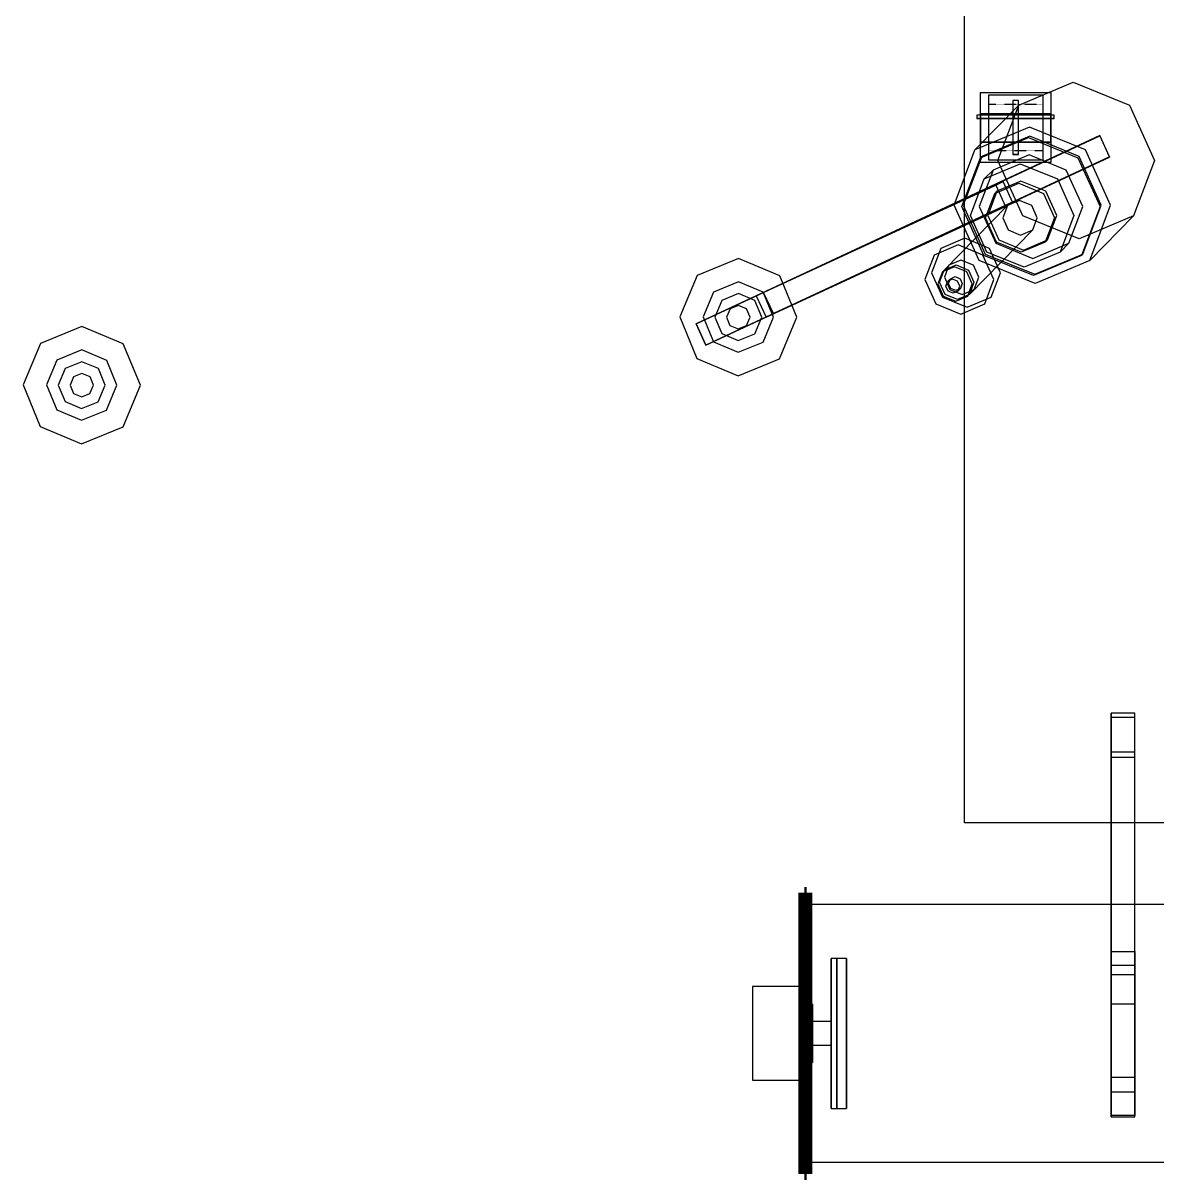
# Model space of a CAD drawing. Header units: inches. Extents: x -4812 to 4100, y -5780 to 4596.
# Drawn here: x -4812 to 25, y -5780 to -844 of the extents above; entities that cross this region are included whole.
import ezdxf

# ---------------------------------------------------------------- set-up
doc = ezdxf.new("R2010")
doc.units = ezdxf.units.IN
doc.header["$MEASUREMENT"] = 0
doc.linetypes.add('dashed', pattern=[0.472727, 0.136364, -0.1, 0.136364, -0.1])
doc.linetypes.add('solid', pattern=[0.3, 0.1, 0.1, 0.1])
doc.layers.add('1_41EA_UMB_TCE_GSUT', color=7, linetype='Continuous')

# ---------------------------------------------------------------- blocks, each defined once
blk = doc.blocks.new('AUTOMATION TEST COMPONENT')
at = {"layer": '1_41EA_UMB_TCE_GSUT', "color": 1, "linetype": 'solid'}
for p, q in [((-795.9, -4255.7), (-795.9, 4066.3)), ((-795.9, -4255.7), (-795.9, 4066.3)), ((-564.1, -1194.5), (-331.8, -1096.8)), ((-331.8, -1096.8), (-92.1, -1194.5)), ((-727.4, -1439.6), (-727.4, -1139.6)), ((-727.4, -1139.6), (-427.4, -1139.6)), ((-727.4, -1439.6), (-727.4, -1139.6)), ((-727.4, -1139.6), (-427.4, -1139.6)), ((-692.4, -1429.6), (-692.4, -1149.6)), ((-692.4, -1149.6), (-462.4, -1149.6)), ((-692.4, -1429.6), (-692.4, -1149.6)), ((-692.4, -1149.6), (-462.4, -1149.6)), ((-590.4, -1174.6), (-590.4, -1404.6)), ((-565.4, -1174.6), (-590.4, -1174.6)), ((-565.4, -1174.6), (-590.4, -1174.6)), ((-565.4, -1404.6), (-565.4, -1174.6)), ((-462.4, -1149.6), (-462.4, -1429.6)), ((-462.4, -1149.6), (-462.4, -1429.6)), ((-427.4, -1139.6), (-427.4, -1439.6)), ((-427.4, -1139.6), (-427.4, -1439.6)), ((-751.4, -1385.3), (-564.1, -1194.5)), ((-727.9, -1231.6), (-727.9, -1351.6)), ((-427.9, -1231.6), (-727.9, -1231.6)), ((-427.9, -1231.6), (-727.9, -1231.6)), ((-653.1, -1430.5), (-564.1, -1194.5)), ((-427.9, -1351.6), (-427.9, -1231.6)), ((-92.1, -1194.5), (14.4, -1430.5)), ((-742.9, -1236.6), (-742.9, -1251.6)), ((-412.9, -1236.6), (-742.9, -1236.6)), ((-412.9, -1236.6), (-742.9, -1236.6)), ((-742.9, -1251.6), (-412.9, -1251.6)), ((-412.9, -1251.6), (-742.9, -1251.6)), ((-412.9, -1251.6), (-412.9, -1236.6)), ((-219, -1324), (-1941, -2127)), ((-1941, -2127.9), (-219, -1325)), ((-519.1, -1287.6), (-751.4, -1385.3)), ((-517.6, -1326.9), (-722.6, -1413.1)), ((-279.4, -1385.3), (-519.1, -1287.6)), ((-306.1, -1413.1), (-517.6, -1326.9)), ((-176.8, -1414.7), (-219, -1324)), ((-219, -1325), (-219, -1324)), ((-219, -1325), (-176.8, -1415.6)), ((-728.2, -1418.8), (-523.2, -1332.6)), ((-727.9, -1351.6), (-427.9, -1351.6)), ((-427.9, -1351.6), (-727.9, -1351.6)), ((-523.2, -1332.6), (-311.8, -1418.8)), ((-176.8, -1414.7), (-1898.8, -2217.6)), ((-1898.8, -2218.5), (-176.8, -1415.6)), ((-840.4, -1621.3), (-751.4, -1385.3)), ((-806.8, -1627.1), (-728.2, -1418.8)), ((-722.6, -1413.1), (-801.1, -1621.3)), ((-722.6, -1413.1), (-728.2, -1418.8)), ((-462.4, -1429.6), (-692.4, -1429.6)), ((-462.4, -1429.6), (-692.4, -1429.6)), ((-520.5, -1406.2), (-674.2, -1470.9)), ((-546.6, -1666.5), (-653.1, -1430.5)), ((-590.4, -1404.6), (-565.4, -1404.6)), ((-565.4, -1404.6), (-590.4, -1404.6)), ((-361.9, -1470.9), (-520.5, -1406.2)), ((-311.8, -1418.8), (-217.8, -1627.1)), ((-212.2, -1621.3), (-306.1, -1413.1)), ((-172.9, -1621.3), (-279.4, -1385.3)), ((-176.8, -1415.6), (-176.8, -1414.7)), ((14.4, -1430.5), (-74.6, -1666.5)), ((-674.2, -1470.9), (-733.1, -1627.1)), ((-427.4, -1439.6), (-727.4, -1439.6)), ((-427.4, -1439.6), (-727.4, -1439.6)), ((-711.7, -1509), (-557.9, -1444.4)), ((-674.2, -1470.9), (-711.7, -1509)), ((-557.9, -1444.4), (-399.4, -1509)), ((-291.4, -1627.1), (-361.9, -1470.9)), ((-631.6, -1520.4), (-1653.6, -1993)), ((-770.6, -1665.2), (-711.7, -1509)), ((-667.1, -1570.6), (-564.6, -1527.5)), ((-662.6, -1535.7), (-631.6, -1520.4)), ((-555.2, -1518), (-657.7, -1561.1)), ((-589.4, -1611), (-631.6, -1520.4)), ((-564.6, -1527.5), (-458.8, -1570.6)), ((-449.5, -1561.1), (-555.2, -1518)), ((-399.4, -1509), (-328.9, -1665.2)), ((-1684.6, -2008.3), (-662.6, -1535.7)), ((-706.3, -1674.8), (-667.1, -1570.6)), ((-657.7, -1561.1), (-697, -1665.2)), ((-657.7, -1561.1), (-667.1, -1570.6)), ((-662.6, -1535.7), (-620.4, -1626.3)), ((-458.8, -1570.6), (-411.9, -1674.8)), ((-402.5, -1665.2), (-449.5, -1561.1)), ((-1642.4, -2099), (-620.4, -1626.3)), ((-589.4, -1611), (-1611.4, -2083.6)), ((-613.1, -1622.7), (-883, -1897.6)), ((-733.9, -1857.3), (-840.4, -1621.3)), ((-712.8, -1835.3), (-806.8, -1627.1)), ((-801.1, -1621.3), (-707.2, -1829.6)), ((-733.1, -1627.1), (-662.7, -1783.2)), ((-613.1, -1622.7), (-632.7, -1674.8)), ((-620.4, -1626.3), (-589.4, -1611)), ((-561.8, -1601.1), (-613.1, -1622.7)), ((-509, -1622.7), (-561.8, -1601.1)), ((-485.5, -1674.8), (-509, -1622.7)), ((-350.3, -1783.2), (-291.4, -1627.1)), ((-217.8, -1627.1), (-296.3, -1835.3)), ((-290.7, -1829.6), (-212.2, -1621.3)), ((-261.9, -1857.3), (-172.9, -1621.3)), ((-700.1, -1821.4), (-770.6, -1665.2)), ((-659.4, -1778.9), (-706.3, -1674.8)), ((-697, -1665.2), (-650, -1769.3)), ((-632.7, -1674.8), (-609.2, -1726.8)), ((-307, -1764.3), (-546.6, -1666.5)), ((-505.1, -1726.8), (-485.5, -1674.8)), ((-411.9, -1674.8), (-451.1, -1778.9)), ((-441.8, -1769.3), (-402.5, -1665.2)), ((-328.9, -1665.2), (-387.8, -1821.4)), ((-74.6, -1666.5), (-307, -1764.3)), ((-74.6, -1666.5), (-261.9, -1857.3)), ((-505.1, -1726.8), (-775, -2001.8)), ((-609.2, -1726.8), (-556.4, -1748.4)), ((-556.4, -1748.4), (-505.1, -1726.8)), ((-795, -1762.2), (-897.5, -1805.3)), ((-689.2, -1805.3), (-795, -1762.2)), ((-650, -1769.3), (-544.3, -1812.5)), ((-544.3, -1812.5), (-441.8, -1769.3)), ((-441.8, -1769.3), (-451.1, -1778.9)), ((-897.5, -1805.3), (-936.7, -1909.5)), ((-823, -1790.8), (-925.6, -1834)), ((-717.3, -1834), (-823, -1790.8)), ((-541.5, -1886.1), (-700.1, -1821.4)), ((-642.2, -1909.5), (-689.2, -1805.3)), ((-662.7, -1783.2), (-504.1, -1847.9)), ((-553.6, -1822), (-659.4, -1778.9)), ((-451.1, -1778.9), (-553.6, -1822)), ((-387.8, -1821.4), (-541.5, -1886.1)), ((-504.1, -1847.9), (-350.3, -1783.2)), ((-350.3, -1783.2), (-387.8, -1821.4)), ((-1760.1, -1848.5), (-1937.1, -1921.1)), ((-1583.6, -1922.4), (-1760.1, -1848.5)), ((-925.6, -1834), (-964.8, -1938.1)), ((-811, -1854.9), (-862.2, -1876.5)), ((-758.1, -1876.5), (-811, -1854.9)), ((-494.3, -1955.1), (-733.9, -1857.3)), ((-670.3, -1938.1), (-717.3, -1834)), ((-501.4, -1921.6), (-712.8, -1835.3)), ((-707.2, -1829.6), (-495.7, -1915.8)), ((-296.3, -1835.3), (-501.4, -1921.6)), ((-495.7, -1915.8), (-290.7, -1829.6)), ((-261.9, -1857.3), (-494.3, -1955.1)), ((-290.7, -1829.6), (-296.3, -1835.3)), ((-1937.1, -1921.1), (-2011, -2097.7)), ((-1511, -2099.4), (-1583.6, -1922.4)), ((-936.7, -1909.5), (-889.7, -2013.6)), ((-890.3, -1905.1), (-909.9, -1957.2)), ((-902.6, -1949.7), (-883, -1897.6)), ((-839, -1883.5), (-890.3, -1905.1)), ((-883, -1897.6), (-831.7, -1876.1)), ((-862.2, -1876.5), (-881.8, -1928.5)), ((-786.2, -1905.1), (-839, -1883.5)), ((-831.7, -1876.1), (-778.9, -1897.6)), ((-762.7, -1957.2), (-786.2, -1905.1)), ((-778.9, -1897.6), (-755.4, -1949.7)), ((-734.6, -1928.5), (-758.1, -1876.5)), ((-681.5, -2013.6), (-642.2, -1909.5)), ((-1760.5, -1948.5), (-1866.7, -1992.1)), ((-1654.5, -1992.8), (-1760.5, -1948.5)), ((-964.8, -1938.1), (-917.8, -2042.2)), ((-909.9, -1957.2), (-886.4, -2009.2)), ((-879.1, -2001.8), (-902.6, -1949.7)), ((-881.8, -1928.5), (-858.4, -1980.6)), ((-875.1, -1966.7), (-867.3, -1945.9)), ((-865.7, -1987.5), (-875.1, -1966.7)), ((-867.3, -1945.9), (-856.2, -1934.6)), ((-846.8, -1937.3), (-867.3, -1945.9)), ((-864.1, -1955.4), (-856.2, -1934.6)), ((-854.7, -1976.3), (-864.1, -1955.4)), ((-856.2, -1934.6), (-835.7, -1926)), ((-825.6, -1945.9), (-846.8, -1937.3)), ((-835.7, -1926), (-814.6, -1934.6)), ((-816.2, -1966.7), (-825.6, -1945.9)), ((-824.1, -1987.5), (-816.2, -1966.7)), ((-814.6, -1934.6), (-805.2, -1955.4)), ((-805.2, -1955.4), (-813, -1976.3)), ((-782.3, -2009.2), (-762.7, -1957.2)), ((-755.4, -1949.7), (-775, -2001.8)), ((-754.2, -1980.6), (-734.6, -1928.5)), ((-709.6, -2042.2), (-670.3, -1938.1)), ((-1866.7, -1992.1), (-1911, -2098)), ((-1760.6, -1998.5), (-1831.4, -2027.6)), ((-1760.6, -1998.5), (-1831.4, -2027.6)), ((-1690, -2028.1), (-1760.6, -1998.5)), ((-1690, -2028.1), (-1760.6, -1998.5)), ((-1653.6, -1993), (-1684.6, -2008.3)), ((-1684.6, -2008.3), (-1642.4, -2099)), ((-1611, -2099.1), (-1654.5, -1992.8)), ((-1611.4, -2083.6), (-1653.6, -1993)), ((-889.7, -2013.6), (-784, -2056.7)), ((-886.4, -2009.2), (-833.6, -2030.8)), ((-826.3, -2023.3), (-879.1, -2001.8)), ((-844.6, -1996.2), (-865.7, -1987.5)), ((-858.4, -1980.6), (-805.5, -2002.2)), ((-833.5, -1984.9), (-854.7, -1976.3)), ((-824.1, -1987.5), (-844.6, -1996.2)), ((-833.6, -2030.8), (-782.3, -2009.2)), ((-813, -1976.3), (-833.5, -1984.9)), ((-775, -2001.8), (-826.3, -2023.3)), ((-813, -1976.3), (-824.1, -1987.5)), ((-805.5, -2002.2), (-754.2, -1980.6)), ((-784, -2056.7), (-681.5, -2013.6)), ((-1831.4, -2027.6), (-1861, -2098.2)), ((-1831.4, -2027.6), (-1861, -2098.2)), ((-1796.2, -2063.1), (-1811, -2098.4)), ((-1796.2, -2063.1), (-1811, -2098.4)), ((-1760.8, -2048.5), (-1796.2, -2063.1)), ((-1760.8, -2048.5), (-1796.2, -2063.1)), ((-1725.5, -2063.3), (-1760.8, -2048.5)), ((-1725.5, -2063.3), (-1760.8, -2048.5)), ((-1711, -2098.7), (-1725.5, -2063.3)), ((-1711, -2098.7), (-1725.5, -2063.3)), ((-1661, -2098.9), (-1690, -2028.1)), ((-1661, -2098.9), (-1690, -2028.1)), ((-917.8, -2042.2), (-812.1, -2085.3)), ((-812.1, -2085.3), (-709.6, -2042.2)), ((-2011, -2097.7), (-1938.4, -2274.7)), ((-1911, -2098), (-1867.4, -2204.2)), ((-1861, -2098.2), (-1831.9, -2169)), ((-1861, -2098.2), (-1831.9, -2169)), ((-1811, -2098.4), (-1796.5, -2133.8)), ((-1811, -2098.4), (-1796.5, -2133.8)), ((-1725.7, -2134), (-1711, -2098.7)), ((-1725.7, -2134), (-1711, -2098.7)), ((-1690.5, -2169.5), (-1661, -2098.9)), ((-1690.5, -2169.5), (-1661, -2098.9)), ((-1655.3, -2205), (-1611, -2099.1)), ((-1611.4, -2083.6), (-1642.4, -2099)), ((-1584.8, -2275.9), (-1511, -2099.4)), ((-4561.1, -2138.8), (-4738.2, -2211.4)), ((-4384.6, -2212.6), (-4561.1, -2138.8)), ((-1941, -2127), (-1941, -2127.9)), ((-1898.8, -2217.6), (-1941, -2127)), ((-1941, -2127.9), (-1898.8, -2218.5)), ((-1831.9, -2169), (-1761.3, -2198.5)), ((-1831.9, -2169), (-1761.3, -2198.5)), ((-1796.5, -2133.8), (-1761.2, -2148.5)), ((-1796.5, -2133.8), (-1761.2, -2148.5)), ((-1761.3, -2198.5), (-1690.5, -2169.5)), ((-1761.3, -2198.5), (-1690.5, -2169.5)), ((-1761.2, -2148.5), (-1725.7, -2134)), ((-1761.2, -2148.5), (-1725.7, -2134)), ((-4738.2, -2211.4), (-4812, -2387.9)), ((-4312, -2389.6), (-4384.6, -2212.6)), ((-1898.8, -2217.6), (-1898.8, -2218.5)), ((-1867.4, -2204.2), (-1761.5, -2248.5)), ((-1761.5, -2248.5), (-1655.3, -2205)), ((-4561.5, -2238.8), (-4667.7, -2282.3)), ((-4455.6, -2283.1), (-4561.5, -2238.8)), ((-4667.7, -2282.3), (-4712, -2388.2)), ((-4632.5, -2317.8), (-4662, -2388.4)), ((-4632.5, -2317.8), (-4662, -2388.4)), ((-4561.7, -2288.8), (-4632.5, -2317.8)), ((-4561.7, -2288.8), (-4632.5, -2317.8)), ((-4491.1, -2318.3), (-4561.7, -2288.8)), ((-4491.1, -2318.3), (-4561.7, -2288.8)), ((-4462, -2389.1), (-4491.1, -2318.3)), ((-4462, -2389.1), (-4491.1, -2318.3)), ((-4412, -2389.3), (-4455.6, -2283.1)), ((-1938.4, -2274.7), (-1761.9, -2348.5)), ((-1761.9, -2348.5), (-1584.8, -2275.9)), ((-4597.2, -2353.3), (-4612, -2388.6)), ((-4597.2, -2353.3), (-4612, -2388.6)), ((-4561.8, -2338.8), (-4597.2, -2353.3)), ((-4561.8, -2338.8), (-4597.2, -2353.3)), ((-4526.5, -2353.5), (-4561.8, -2338.8)), ((-4526.5, -2353.5), (-4561.8, -2338.8)), ((-4512, -2388.9), (-4526.5, -2353.5)), ((-4512, -2388.9), (-4526.5, -2353.5)), ((-4812, -2387.9), (-4739.4, -2564.9)), ((-4712, -2388.2), (-4668.4, -2494.5)), ((-4662, -2388.4), (-4633, -2459.2)), ((-4662, -2388.4), (-4633, -2459.2)), ((-4612, -2388.6), (-4597.5, -2424)), ((-4612, -2388.6), (-4597.5, -2424)), ((-4526.8, -2424.2), (-4512, -2388.9)), ((-4526.8, -2424.2), (-4512, -2388.9)), ((-4491.5, -2459.7), (-4462, -2389.1)), ((-4491.5, -2459.7), (-4462, -2389.1)), ((-4456.3, -2495.2), (-4412, -2389.3)), ((-4385.9, -2566.2), (-4312, -2389.6)), ((-4633, -2459.2), (-4562.4, -2488.8)), ((-4633, -2459.2), (-4562.4, -2488.8)), ((-4597.5, -2424), (-4562.2, -2438.8)), ((-4597.5, -2424), (-4562.2, -2438.8)), ((-4562.4, -2488.8), (-4491.5, -2459.7)), ((-4562.4, -2488.8), (-4491.5, -2459.7)), ((-4562.2, -2438.8), (-4526.8, -2424.2)), ((-4562.2, -2438.8), (-4526.8, -2424.2)), ((-4668.4, -2494.5), (-4562.5, -2538.8)), ((-4562.5, -2538.8), (-4456.3, -2495.2)), ((-4739.4, -2564.9), (-4562.9, -2638.8)), ((-4562.9, -2638.8), (-4385.9, -2566.2)), ((-69.9, -3788.8), (-169.9, -3788.8)), ((-169.9, -3788.8), (-169.9, -5028.7)), ((-169.9, -5028.7), (-169.9, -3788.8)), ((-69.9, -4863.8), (-69.9, -3788.8)), ((-69.9, -3953.8), (-69.9, -3788.8)), ((-69.9, -3806.5), (-169.9, -3806.5)), ((-169.9, -3806.5), (-169.9, -5511.1)), ((-169.9, -5511.1), (-169.9, -3806.5)), ((-69.9, -5341.4), (-69.9, -3806.5)), ((-69.9, -3976.2), (-69.9, -3806.5)), ((-169.9, -3953.8), (-69.9, -3953.8)), ((-169.9, -3976.2), (-69.9, -3976.2)), ((-69.9, -5028.7), (-69.9, -3953.8)), ((-69.9, -5511.1), (-69.9, -3976.2)), ((1396.1, -4255.7), (-795.9, -4255.7)), ((1396.1, -4255.7), (-795.9, -4255.7)), ((-1469.9, -4604.6), (-1469.9, -5704.6)), ((1830.1, -4604.6), (-1469.9, -4604.6)), ((-1469.9, -4604.6), (-1469.9, -5704.6)), ((-1364.9, -5474.6), (-1364.9, -4834.6)), ((-1339.9, -4834.6), (-1364.9, -4834.6)), ((-1364.9, -4834.6), (-1364.9, -5474.6)), ((-1339.9, -5474.6), (-1339.9, -4834.6)), ((-1339.9, -4834.6), (-1339.9, -5474.6)), ((-1339.9, -5474.6), (-1339.9, -4834.6)), ((-1299.9, -4834.6), (-1339.9, -4834.6)), ((-1339.9, -4834.6), (-1339.9, -5474.6)), ((-1299.9, -5474.6), (-1299.9, -4834.6)), ((-1299.9, -4834.6), (-1299.9, -5474.6)), ((-169.9, -4804.6), (-69.9, -4804.6)), ((-169.9, -4904.6), (-169.9, -4804.6)), ((-169.9, -4804.6), (-69.9, -4804.6)), ((-169.9, -4904.6), (-169.9, -4804.6)), ((-169.9, -5504.6), (-169.9, -4804.6)), ((-169.9, -4804.6), (-69.9, -4804.6)), ((-169.9, -5504.6), (-169.9, -4804.6)), ((-169.9, -4804.6), (-69.9, -4804.6)), ((-69.9, -4804.6), (-69.9, -4904.6)), ((-69.9, -4804.6), (-69.9, -4904.6)), ((-69.9, -4804.6), (-69.9, -5504.6)), ((-69.9, -4804.6), (-69.9, -5504.6)), ((-169.9, -4863.8), (-69.9, -4863.8)), ((-69.9, -5028.7), (-69.9, -4863.8)), ((-69.9, -4904.6), (-169.9, -4904.6)), ((-69.9, -4904.6), (-169.9, -4904.6)), ((-1479.9, -4954.6), (-1699.9, -4954.6)), ((-1699.9, -4954.6), (-1699.9, -5354.6)), ((-1699.9, -4954.6), (-1699.9, -5354.6)), ((-1479.9, -5354.6), (-1479.9, -4954.6)), ((-1479.9, -4954.6), (-1479.9, -5354.6)), ((-1472.9, -5278.6), (-1472.9, -5030.6)), ((-1444.9, -5030.6), (-1472.9, -5030.6)), ((-1472.9, -5030.6), (-1472.9, -5278.6)), ((-1444.9, -5278.6), (-1444.9, -5030.6)), ((-1444.9, -5030.6), (-1444.9, -5278.6)), ((-169.9, -5028.7), (-69.9, -5028.7)), ((-1444.9, -5204.6), (-1444.9, -5104.6)), ((-1364.9, -5104.6), (-1444.9, -5104.6)), ((-1444.9, -5104.6), (-1444.9, -5204.6)), ((-1364.9, -5204.6), (-1364.9, -5104.6)), ((-1364.9, -5104.6), (-1364.9, -5204.6)), ((-1444.9, -5204.6), (-1364.9, -5204.6)), ((-1472.9, -5278.6), (-1444.9, -5278.6)), ((-1699.9, -5354.6), (-1479.9, -5354.6)), ((-169.9, -5341.4), (-69.9, -5341.4)), ((-69.9, -5511.1), (-69.9, -5341.4)), ((-169.9, -5504.6), (-169.9, -5404.6)), ((-169.9, -5404.6), (-69.9, -5404.6)), ((-169.9, -5504.6), (-169.9, -5404.6)), ((-169.9, -5404.6), (-69.9, -5404.6)), ((-69.9, -5404.6), (-69.9, -5504.6)), ((-69.9, -5404.6), (-69.9, -5504.6)), ((-1364.9, -5474.6), (-1339.9, -5474.6)), ((-1339.9, -5474.6), (-1299.9, -5474.6)), ((-69.9, -5504.6), (-169.9, -5504.6)), ((-69.9, -5504.6), (-169.9, -5504.6)), ((-69.9, -5504.6), (-169.9, -5504.6)), ((-69.9, -5504.6), (-169.9, -5504.6)), ((-169.9, -5511.1), (-69.9, -5511.1)), ((-1469.9, -5704.6), (1830.1, -5704.6))]:
    blk.add_line(p, q, dxfattribs=at)
at = {"layer": '1_41EA_UMB_TCE_GSUT', "color": 1, "linetype": 'dashed'}
for p, q in [((-692.4, -1389.6), (-692.4, -1189.6)), ((-692.4, -1189.6), (-462.4, -1189.6)), ((-692.4, -1389.6), (-692.4, -1189.6)), ((-692.4, -1189.6), (-462.4, -1189.6)), ((-462.4, -1189.6), (-462.4, -1389.6)), ((-462.4, -1189.6), (-462.4, -1389.6)), ((-462.4, -1389.6), (-692.4, -1389.6)), ((-462.4, -1389.6), (-692.4, -1389.6))]:
    blk.add_line(p, q, dxfattribs=at)
at = {"layer": '1_41EA_UMB_TCE_GSUT', "color": 9, "linetype": 'solid', "const_width": 50}
for points in [[(-1469.9, -4554.6), (-1479.9, -4554.6)], [(-1469.9, -4554.6), (-1479.9, -4554.6)], [(-1479.9, -4554.6), (-1479.9, -4704.6)], [(-1479.9, -4554.6), (-1479.9, -4704.6)], [(-1469.9, -4554.6), (-1479.9, -4554.6)], [(-1469.9, -4554.6), (-1479.9, -4554.6)], [(-1479.9, -4554.6), (-1479.9, -4704.6)], [(-1479.9, -4554.6), (-1479.9, -4704.6)], [(-1469.9, -4704.6), (-1469.9, -4554.6)], [(-1469.9, -4704.6), (-1469.9, -4554.6)], [(-1469.9, -5604.6), (-1469.9, -4554.6)], [(-1469.9, -5604.6), (-1469.9, -4554.6)], [(-1479.9, -5604.6), (-1479.9, -4704.6)], [(-1479.9, -5604.6), (-1479.9, -4704.6)], [(-1479.9, -4704.6), (-1469.9, -4704.6)], [(-1479.9, -4704.6), (-1469.9, -4704.6)], [(-1479.9, -4704.6), (-1469.9, -4704.6)], [(-1479.9, -4704.6), (-1469.9, -4704.6)], [(-1479.9, -4704.6), (-1479.9, -5604.6)], [(-1479.9, -4704.6), (-1479.9, -5604.6)], [(-1469.9, -4704.6), (-1469.9, -5754.6)], [(-1469.9, -4704.6), (-1469.9, -5754.6)], [(-1479.9, -5754.6), (-1479.9, -5604.6)], [(-1479.9, -5754.6), (-1479.9, -5604.6)], [(-1479.9, -5604.6), (-1469.9, -5604.6)], [(-1479.9, -5604.6), (-1469.9, -5604.6)], [(-1479.9, -5604.6), (-1469.9, -5604.6)], [(-1479.9, -5604.6), (-1469.9, -5604.6)], [(-1479.9, -5754.6), (-1479.9, -5604.6)], [(-1479.9, -5754.6), (-1479.9, -5604.6)], [(-1469.9, -5604.6), (-1469.9, -5754.6)], [(-1469.9, -5604.6), (-1469.9, -5754.6)], [(-1469.9, -5754.6), (-1479.9, -5754.6)], [(-1469.9, -5754.6), (-1479.9, -5754.6)], [(-1469.9, -5754.6), (-1479.9, -5754.6)], [(-1469.9, -5754.6), (-1479.9, -5754.6)]]:
    blk.add_lwpolyline(points, dxfattribs=at)

msp = doc.modelspace()

# ---------------------------------------------------------------- block references
msp.add_blockref('AUTOMATION TEST COMPONENT', (0, 0))

doc.saveas('drawing.dxf')
